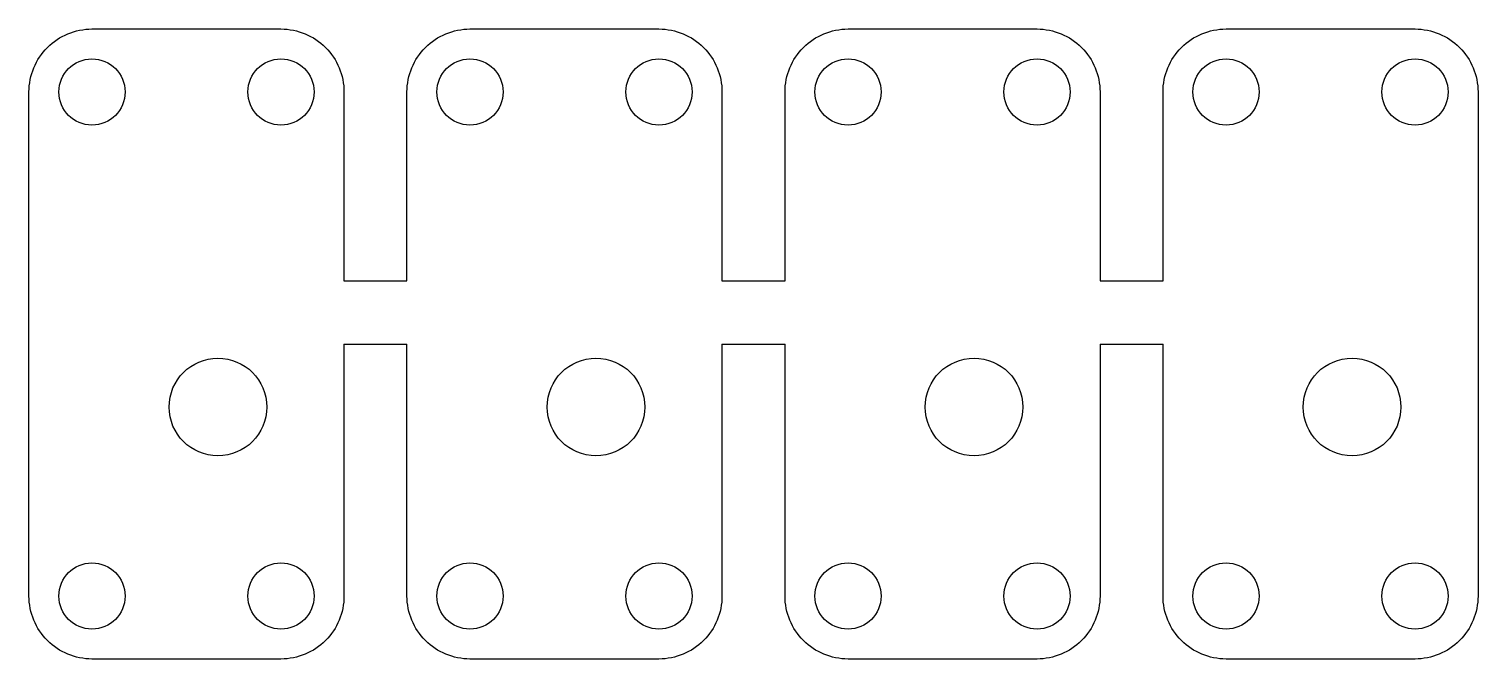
# Model space of a CAD drawing. Header units: millimetres. Extents: x -5 to 41, y -10 to 10.
import ezdxf

# ---------------------------------------------------------------- set-up
doc = ezdxf.new("R2010")
doc.units = ezdxf.units.MM
doc.header["$MEASUREMENT"] = 0

msp = doc.modelspace()

# ---------------------------------------------------------------- linework, layer by layer
for p, q in [((5, 2), (7, 2)), ((17, 2), (19, 2)), ((29, 2), (31, 2)), ((5, 0), (7, 0)), ((17, 0), (19, 0)), ((29, 0), (31, 0))]:
    msp.add_line(p, q)
for points in [[(5, 0), (5, -8, -0.414214), (3, -10), (-3, -10, -0.414214), (-5, -8), (-5, 8, -0.414214), (-3, 10), (3, 10, -0.414214), (5, 8), (5, 2)], [(7, 2), (7, 8, -0.414214), (9, 10), (15, 10, -0.414214), (17, 8), (17, 2)], [(19, 2), (19, 8, -0.414214), (21, 10), (27, 10, -0.414214), (29, 8), (29, 2)], [(31, 2), (31, 8, -0.414214), (33, 10), (39, 10, -0.414214), (41, 8), (41, -8, -0.414214), (39, -10), (33, -10, -0.414214), (31, -8), (31, 0)], [(17, 0), (17, -8, -0.414214), (15, -10), (9, -10, -0.414214), (7, -8), (7, 0)], [(29, 0), (29, -8, -0.414214), (27, -10), (21, -10, -0.414214), (19, -8), (19, 0)]]:
    msp.add_lwpolyline(points, format="xyb")
for centre, radius in [((-3, 8), 1.05), ((3, 8), 1.05), ((9, 8), 1.05), ((15, 8), 1.05), ((21, 8), 1.05), ((27, 8), 1.05), ((33, 8), 1.05), ((39, 8), 1.05), ((1, -2), 1.55), ((13, -2), 1.55), ((25, -2), 1.55), ((37, -2), 1.55), ((-3, -8), 1.05), ((3, -8), 1.05), ((9, -8), 1.05), ((15, -8), 1.05), ((21, -8), 1.05), ((27, -8), 1.05), ((33, -8), 1.05), ((39, -8), 1.05)]:
    msp.add_circle(centre, radius)

doc.saveas('drawing.dxf')
